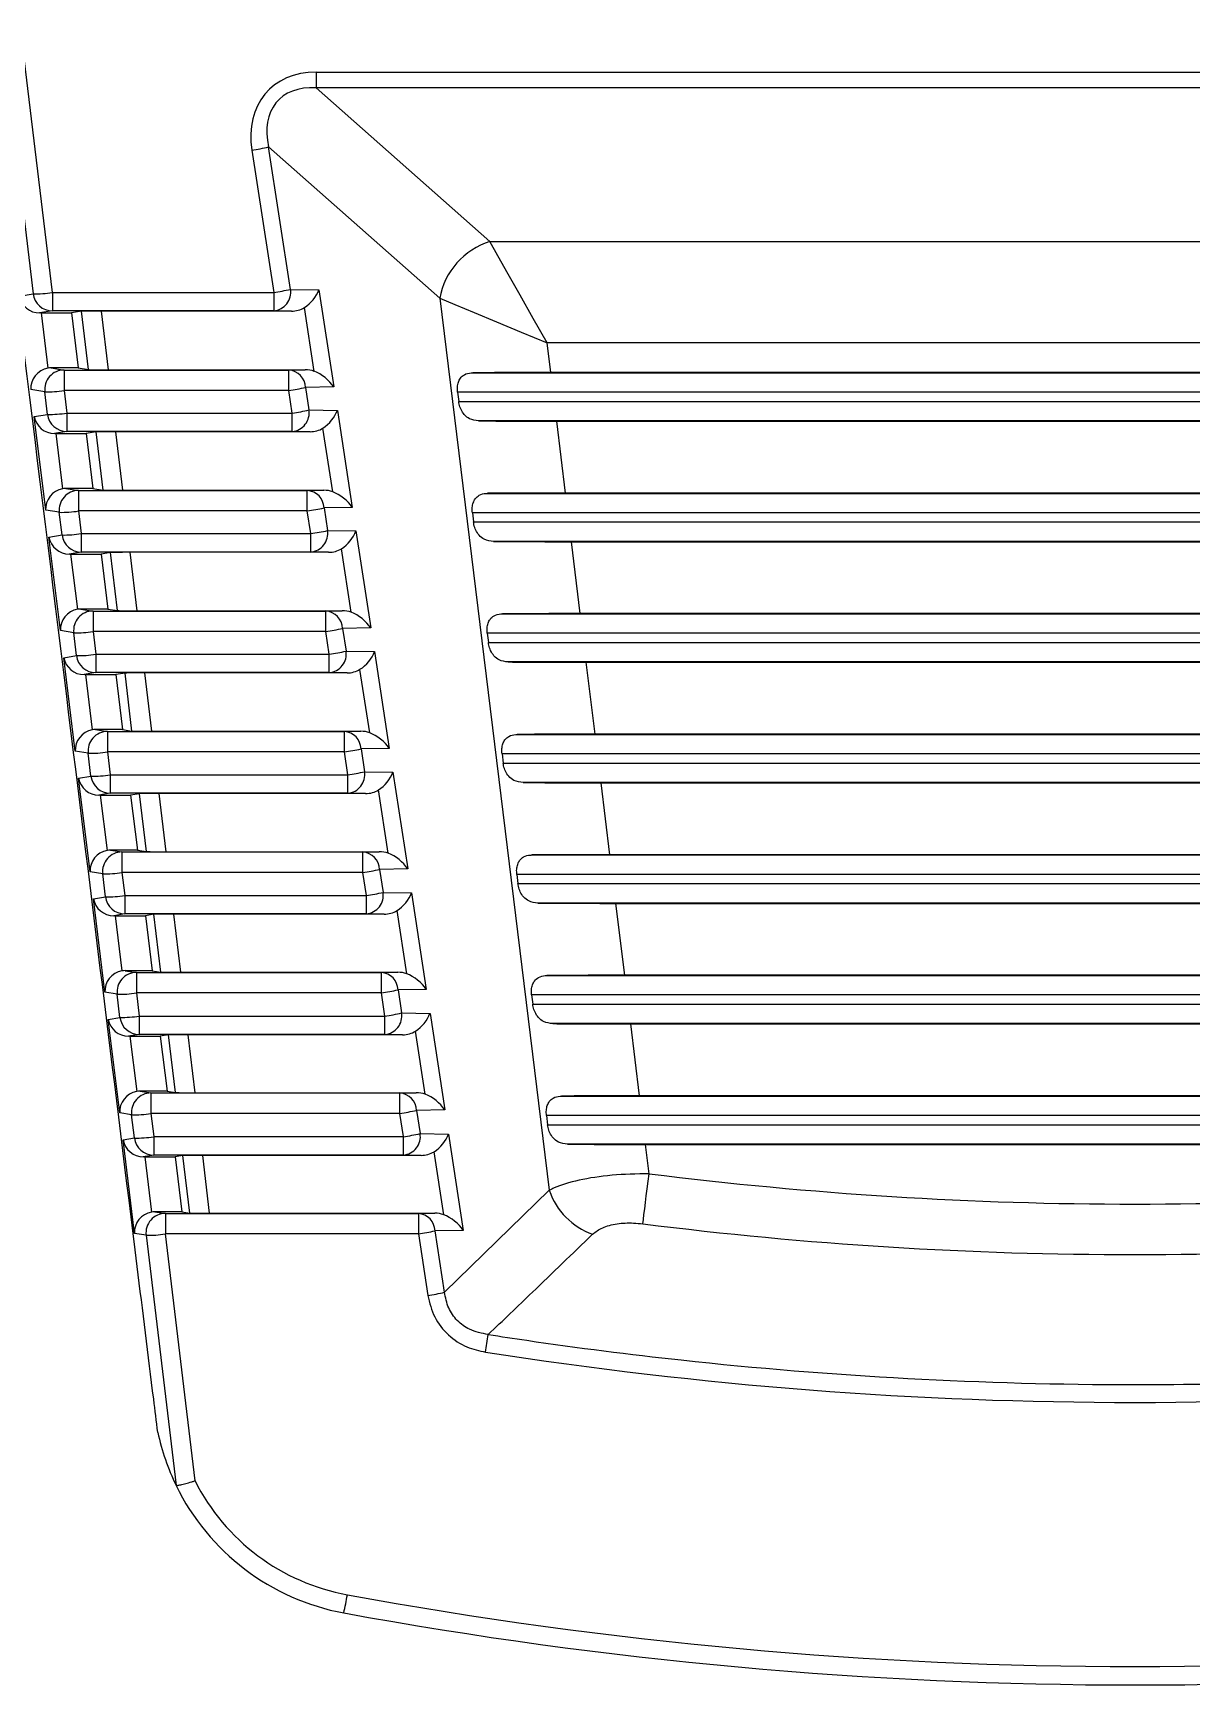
# Model space of a CAD drawing. Extents: x 17.1 to 113.1, y 3.8 to 84.5.
# Drawn here: x 53.393 to 53.989, y 30.821 to 31.671 of the extents above; entities that cross this region are included whole.
import ezdxf

# ---------------------------------------------------------------- set-up
doc = ezdxf.new("R2010")
doc.units = 0
doc.header["$MEASUREMENT"] = 0
doc.layers.add('OBJECT', color=7, linetype='CONTINUOUS')

msp = doc.modelspace()

# ---------------------------------------------------------------- linework, layer by layer
at = {"layer": 'OBJECT'}
for p, q in [((53.34424, 31.94553), (53.39327, 31.53699)), ((53.40318, 31.53768), (53.35412, 31.94648)), ((53.53876, 31.65098), (54.38069, 31.65098)), ((53.53876, 31.65098), (53.53876, 31.64285)), ((54.38069, 31.64285), (53.53876, 31.64285)), ((53.6281, 31.5638), (53.53876, 31.64285)), ((53.50576, 31.61089), (53.517, 31.53768)), ((53.52559, 31.53926), (53.51435, 31.61248)), ((53.51435, 31.61248), (53.60232, 31.53465)), ((53.6281, 31.5638), (54.29135, 31.5638)), ((53.40318, 31.53768), (53.517, 31.53768)), ((53.40318, 31.53768), (53.40318, 31.5282)), ((53.517, 31.53768), (53.517, 31.5282)), ((53.52559, 31.53926), (53.54019, 31.53904)), ((53.54019, 31.53904), (53.54786, 31.48905)), ((53.38624, 31.5358), (53.39327, 31.53699)), ((53.53779, 31.49709), (53.53275, 31.52992)), ((53.60232, 31.53465), (53.65865, 31.0759)), ((53.40318, 31.5282), (53.39666, 31.5271)), ((53.39736, 31.5271), (53.41299, 31.5271)), ((53.39736, 31.5271), (53.40085, 31.4987)), ((53.517, 31.5282), (53.40318, 31.5282)), ((53.41821, 31.52799), (53.41299, 31.5271)), ((53.41299, 31.5271), (53.41646, 31.49885)), ((53.42181, 31.49799), (53.41821, 31.52799)), ((53.52611, 31.52807), (53.4282, 31.52807)), ((53.4282, 31.52807), (53.43182, 31.4979)), ((53.52611, 31.52807), (53.517, 31.5282)), ((53.65936, 31.49648), (53.65747, 31.51184)), ((54.26198, 31.51184), (53.65747, 31.51184)), ((53.40258, 31.49885), (53.40923, 31.49778)), ((53.41646, 31.49885), (53.40258, 31.49885)), ((53.40923, 31.49778), (53.40923, 31.48725)), ((53.40923, 31.49778), (53.52474, 31.49778)), ((53.41646, 31.49885), (53.42181, 31.49799)), ((53.43182, 31.4979), (53.5332, 31.4979)), ((53.52474, 31.49778), (53.5332, 31.4979)), ((53.52474, 31.48725), (53.52474, 31.49778)), ((53.61929, 31.49635), (54.30016, 31.49635)), ((54.2601, 31.49648), (53.65936, 31.49648)), ((53.39932, 31.48656), (53.39214, 31.48772)), ((53.40071, 31.47496), (53.39932, 31.48656)), ((53.52474, 31.48725), (53.40923, 31.48725)), ((53.40923, 31.48725), (53.41062, 31.47565)), ((53.52652, 31.47565), (53.52474, 31.48725)), ((53.54786, 31.48905), (53.53333, 31.48883)), ((53.53333, 31.48883), (53.53511, 31.47723)), ((53.6115, 31.48635), (53.61208, 31.48161)), ((54.30795, 31.48635), (53.6115, 31.48635)), ((53.61208, 31.48161), (54.30737, 31.48161)), ((53.39385, 31.4738), (53.40071, 31.47496)), ((53.39975, 31.42572), (53.39385, 31.4738)), ((53.41062, 31.47565), (53.52652, 31.47565)), ((53.41062, 31.47565), (53.41062, 31.46618)), ((53.52652, 31.46618), (53.52652, 31.47565)), ((53.53511, 31.47723), (53.54971, 31.47701)), ((53.54971, 31.47701), (53.55737, 31.42708)), ((54.29713, 31.47161), (53.62233, 31.47161)), ((53.66697, 31.43448), (53.66243, 31.47148)), ((53.66243, 31.47148), (54.25703, 31.47148)), ((53.41062, 31.46618), (53.40427, 31.4651)), ((53.40498, 31.4651), (53.4206, 31.4651)), ((53.40498, 31.4651), (53.40846, 31.4367)), ((53.52652, 31.46618), (53.41062, 31.46618)), ((53.42566, 31.46596), (53.4206, 31.4651)), ((53.4206, 31.4651), (53.42407, 31.43685)), ((53.42925, 31.43602), (53.42566, 31.46596)), ((53.53563, 31.46604), (53.43564, 31.46604)), ((53.43564, 31.46604), (53.43925, 31.43593)), ((53.53563, 31.46604), (53.52652, 31.46618)), ((53.5473, 31.43512), (53.54227, 31.46789)), ((53.4102, 31.43685), (53.41667, 31.43581)), ((53.42407, 31.43685), (53.4102, 31.43685)), ((53.41667, 31.43581), (53.41667, 31.42528)), ((53.41667, 31.43581), (53.53425, 31.43581)), ((53.42407, 31.43685), (53.42925, 31.43602)), ((53.43925, 31.43593), (53.54271, 31.43593)), ((53.53425, 31.43581), (53.54271, 31.43593)), ((53.53425, 31.42528), (53.53425, 31.43581)), ((53.55737, 31.42708), (53.54285, 31.42686)), ((53.6269, 31.43435), (54.29255, 31.43435)), ((54.25248, 31.43448), (53.66697, 31.43448)), ((53.40675, 31.42459), (53.39975, 31.42572)), ((53.40815, 31.41293), (53.40675, 31.42459)), ((53.53425, 31.42528), (53.41667, 31.42528)), ((53.41667, 31.42528), (53.41807, 31.41362)), ((53.53604, 31.41362), (53.53425, 31.42528)), ((53.54285, 31.42686), (53.54464, 31.4152)), ((53.61911, 31.42435), (53.61969, 31.41961)), ((54.30034, 31.42435), (53.61911, 31.42435)), ((53.61969, 31.41961), (54.29976, 31.41961)), ((53.40146, 31.4118), (53.40815, 31.41293)), ((53.40736, 31.36372), (53.40146, 31.4118)), ((53.41807, 31.41362), (53.53604, 31.41362)), ((53.41807, 31.41362), (53.41807, 31.40415)), ((53.53604, 31.40415), (53.53604, 31.41362)), ((53.54464, 31.4152), (53.55923, 31.41498)), ((53.55923, 31.41498), (53.56689, 31.36511)), ((53.41807, 31.40415), (53.41188, 31.4031)), ((53.41259, 31.4031), (53.42822, 31.4031)), ((53.41259, 31.4031), (53.41608, 31.3747)), ((53.53604, 31.40415), (53.41807, 31.40415)), ((53.4331, 31.40393), (53.42822, 31.4031)), ((53.42822, 31.4031), (53.43169, 31.37485)), ((53.43669, 31.37404), (53.4331, 31.40393)), ((53.54516, 31.40401), (53.44308, 31.40401)), ((53.44308, 31.40401), (53.44669, 31.37396)), ((53.54516, 31.40401), (53.53604, 31.40415)), ((53.55681, 31.37315), (53.55179, 31.40586)), ((54.28951, 31.40961), (53.62994, 31.40961)), ((53.67458, 31.37248), (53.67004, 31.40948)), ((53.67004, 31.40948), (54.24941, 31.40948)), ((53.41781, 31.37485), (53.4241, 31.37383)), ((53.43169, 31.37485), (53.41781, 31.37485)), ((53.4241, 31.37383), (53.4241, 31.36331)), ((53.4241, 31.37383), (53.54376, 31.37383)), ((53.43169, 31.37485), (53.43669, 31.37404)), ((53.44669, 31.37396), (53.55222, 31.37396)), ((53.54376, 31.37383), (53.55222, 31.37396)), ((53.54376, 31.36331), (53.54376, 31.37383)), ((53.63451, 31.37235), (54.28494, 31.37235)), ((54.24487, 31.37248), (53.67458, 31.37248)), ((53.41419, 31.36262), (53.40736, 31.36372)), ((53.4156, 31.3509), (53.41419, 31.36262)), ((53.54376, 31.36331), (53.4241, 31.36331)), ((53.4241, 31.36331), (53.42551, 31.35159)), ((53.54556, 31.35159), (53.54376, 31.36331)), ((53.56689, 31.36511), (53.55236, 31.36489)), ((53.55236, 31.36489), (53.55416, 31.35317)), ((53.62673, 31.36235), (53.62731, 31.35761)), ((54.29273, 31.36235), (53.62673, 31.36235)), ((53.40907, 31.3498), (53.4156, 31.3509)), ((53.42551, 31.35159), (53.54556, 31.35159)), ((53.42551, 31.35159), (53.42551, 31.34212)), ((53.54556, 31.34212), (53.54556, 31.35159)), ((53.55416, 31.35317), (53.56875, 31.35296)), ((53.56875, 31.35296), (53.5764, 31.30314)), ((53.62731, 31.35761), (54.29215, 31.35761)), ((53.41498, 31.30172), (53.40907, 31.3498)), ((53.42551, 31.34212), (53.4195, 31.3411)), ((53.54556, 31.34212), (53.42551, 31.34212)), ((53.55468, 31.34198), (53.54556, 31.34212)), ((53.56633, 31.31118), (53.56131, 31.34383)), ((54.2819, 31.34761), (53.63755, 31.34761)), ((53.68219, 31.31048), (53.67765, 31.34748)), ((53.67765, 31.34748), (54.2418, 31.34748)), ((53.4202, 31.3411), (53.43583, 31.3411)), ((53.4202, 31.3411), (53.42369, 31.3127)), ((53.44054, 31.3419), (53.43583, 31.3411)), ((53.43583, 31.3411), (53.4393, 31.31285)), ((53.44412, 31.31207), (53.44054, 31.3419)), ((53.55468, 31.34198), (53.45053, 31.34198)), ((53.45053, 31.34198), (53.45413, 31.31199)), ((53.42542, 31.31285), (53.43154, 31.31186)), ((53.4393, 31.31285), (53.42542, 31.31285)), ((53.43154, 31.31186), (53.43154, 31.30134)), ((53.43154, 31.31186), (53.55328, 31.31186)), ((53.4393, 31.31285), (53.44412, 31.31207)), ((53.45413, 31.31199), (53.56174, 31.31199)), ((53.55328, 31.31186), (53.56174, 31.31199)), ((53.55328, 31.30134), (53.55328, 31.31186)), ((53.64213, 31.31035), (54.27733, 31.31035)), ((54.23726, 31.31048), (53.68219, 31.31048)), ((53.42163, 31.30065), (53.41498, 31.30172)), ((53.42304, 31.28887), (53.42163, 31.30065)), ((53.55328, 31.30134), (53.43154, 31.30134)), ((53.43154, 31.30134), (53.43295, 31.28956)), ((53.55508, 31.28956), (53.55328, 31.30134)), ((53.5764, 31.30314), (53.56187, 31.30292)), ((53.56187, 31.30292), (53.56368, 31.29115)), ((53.63434, 31.30035), (53.63492, 31.29561)), ((54.28512, 31.30035), (53.63434, 31.30035)), ((53.56368, 31.29115), (53.57827, 31.29093)), ((53.63492, 31.29561), (54.28453, 31.29561)), ((53.41669, 31.2878), (53.42304, 31.28887)), ((53.42259, 31.23972), (53.41669, 31.2878)), ((53.43295, 31.28956), (53.55508, 31.28956)), ((53.43295, 31.28956), (53.43295, 31.28009)), ((53.55508, 31.28009), (53.55508, 31.28956)), ((53.57827, 31.29093), (53.58591, 31.24117)), ((54.27429, 31.28561), (53.64516, 31.28561)), ((53.68981, 31.24848), (53.68526, 31.28548)), ((53.68526, 31.28548), (54.23419, 31.28548)), ((53.43295, 31.28009), (53.42711, 31.2791)), ((53.42782, 31.2791), (53.44344, 31.2791)), ((53.42782, 31.2791), (53.4313, 31.2507)), ((53.55508, 31.28009), (53.43295, 31.28009)), ((53.44799, 31.27987), (53.44344, 31.2791)), ((53.44344, 31.2791), (53.44691, 31.25085)), ((53.45156, 31.2501), (53.44799, 31.27987)), ((53.5642, 31.27995), (53.45797, 31.27995)), ((53.45797, 31.27995), (53.46156, 31.25002)), ((53.5642, 31.27995), (53.55508, 31.28009)), ((53.57584, 31.24921), (53.57084, 31.2818)), ((53.43304, 31.25085), (53.43898, 31.24989)), ((53.44691, 31.25085), (53.43304, 31.25085)), ((53.43898, 31.24989), (53.43898, 31.23937)), ((53.43898, 31.24989), (53.56279, 31.24989)), ((53.44691, 31.25085), (53.45156, 31.2501)), ((53.46156, 31.25002), (53.57125, 31.25002)), ((53.56279, 31.24989), (53.57125, 31.25002)), ((53.56279, 31.23937), (53.56279, 31.24989)), ((53.58591, 31.24117), (53.57138, 31.24095)), ((53.57138, 31.24095), (53.5732, 31.22912)), ((53.64974, 31.24835), (54.26971, 31.24835)), ((54.22965, 31.24848), (53.68981, 31.24848)), ((53.42906, 31.23868), (53.42259, 31.23972)), ((53.43048, 31.22684), (53.42906, 31.23868)), ((53.56279, 31.23937), (53.43898, 31.23937)), ((53.43898, 31.23937), (53.44039, 31.22753)), ((53.5646, 31.22753), (53.56279, 31.23937)), ((53.64195, 31.23835), (53.64253, 31.23361)), ((54.2775, 31.23835), (53.64195, 31.23835)), ((53.64253, 31.23361), (54.27692, 31.23361)), ((53.4243, 31.2258), (53.43048, 31.22684)), ((53.4302, 31.17772), (53.4243, 31.2258)), ((53.44039, 31.22753), (53.5646, 31.22753)), ((53.44039, 31.22753), (53.44039, 31.21806)), ((53.5646, 31.21806), (53.5646, 31.22753)), ((53.5732, 31.22912), (53.5878, 31.2289)), ((53.5878, 31.2289), (53.59543, 31.17919)), ((54.26668, 31.22361), (53.65278, 31.22361)), ((53.69742, 31.18648), (53.69288, 31.22348)), ((53.69288, 31.22348), (54.22658, 31.22348)), ((53.44039, 31.21806), (53.43472, 31.2171)), ((53.43543, 31.2171), (53.45105, 31.2171)), ((53.43543, 31.2171), (53.43892, 31.1887)), ((53.5646, 31.21806), (53.44039, 31.21806)), ((53.45543, 31.21784), (53.45105, 31.2171)), ((53.45105, 31.2171), (53.45452, 31.18885)), ((53.45899, 31.18813), (53.45543, 31.21784)), ((53.57372, 31.21793), (53.46541, 31.21793)), ((53.46541, 31.21793), (53.469, 31.18805)), ((53.57372, 31.21793), (53.5646, 31.21806)), ((53.58535, 31.18723), (53.58036, 31.21977)), ((53.44065, 31.18885), (53.44641, 31.18792)), ((53.45452, 31.18885), (53.44065, 31.18885)), ((53.44641, 31.18792), (53.44641, 31.17739)), ((53.44641, 31.18792), (53.5723, 31.18792)), ((53.45452, 31.18885), (53.45899, 31.18813)), ((53.469, 31.18805), (53.58076, 31.18805)), ((53.5723, 31.18792), (53.58076, 31.18805)), ((53.5723, 31.17739), (53.5723, 31.18792)), ((53.65735, 31.18635), (54.2621, 31.18635)), ((54.22203, 31.18648), (53.69742, 31.18648)), ((53.4365, 31.1767), (53.4302, 31.17772)), ((53.43793, 31.16482), (53.4365, 31.1767)), ((53.5723, 31.17739), (53.44641, 31.17739)), ((53.44641, 31.17739), (53.44784, 31.16551)), ((53.57413, 31.16551), (53.5723, 31.17739)), ((53.59543, 31.17919), (53.5809, 31.17898)), ((53.5809, 31.17898), (53.58272, 31.16709)), ((53.64956, 31.17635), (53.65015, 31.17161)), ((54.26989, 31.17635), (53.64956, 31.17635)), ((53.43191, 31.1638), (53.43793, 31.16482)), ((53.43781, 31.11572), (53.43191, 31.1638)), ((53.44784, 31.16551), (53.57413, 31.16551)), ((53.44784, 31.16551), (53.44784, 31.15603)), ((53.57413, 31.15603), (53.57413, 31.16551)), ((53.58272, 31.16709), (53.59732, 31.16687)), ((53.59732, 31.16687), (53.60494, 31.11722)), ((53.65015, 31.17161), (54.26931, 31.17161)), ((53.44784, 31.15603), (53.44233, 31.1551)), ((53.44304, 31.1551), (53.45867, 31.1551)), ((53.44304, 31.1551), (53.44653, 31.1267)), ((53.57413, 31.15603), (53.44784, 31.15603)), ((53.46287, 31.15581), (53.45867, 31.1551)), ((53.45867, 31.1551), (53.46214, 31.12685)), ((53.46643, 31.12616), (53.46287, 31.15581)), ((53.58324, 31.1559), (53.47286, 31.1559)), ((53.47286, 31.1559), (53.47644, 31.12608)), ((53.58324, 31.1559), (53.57413, 31.15603)), ((53.59486, 31.12526), (53.58988, 31.15775)), ((54.25906, 31.16161), (53.66039, 31.16161)), ((53.70503, 31.12448), (53.70049, 31.16148)), ((53.70049, 31.16148), (54.21896, 31.16148)), ((53.44826, 31.12685), (53.45385, 31.12595)), ((53.46214, 31.12685), (53.44826, 31.12685)), ((53.45385, 31.12595), (53.45385, 31.11542)), ((53.45385, 31.12595), (53.58181, 31.12595)), ((53.46214, 31.12685), (53.46643, 31.12616)), ((53.47644, 31.12608), (53.59027, 31.12608)), ((53.58181, 31.12595), (53.59027, 31.12608)), ((53.58181, 31.11542), (53.58181, 31.12595)), ((53.66496, 31.12435), (54.25449, 31.12435)), ((54.21442, 31.12448), (53.70503, 31.12448)), ((53.44394, 31.11473), (53.43781, 31.11572)), ((53.44537, 31.10279), (53.44394, 31.11473)), ((53.58181, 31.11542), (53.45385, 31.11542)), ((53.45385, 31.11542), (53.45528, 31.10348)), ((53.58365, 31.10348), (53.58181, 31.11542)), ((53.60494, 31.11722), (53.59041, 31.117)), ((53.59041, 31.117), (53.59224, 31.10506)), ((53.65718, 31.11435), (53.65776, 31.10961)), ((54.26228, 31.11435), (53.65718, 31.11435)), ((53.59224, 31.10506), (53.60684, 31.10484)), ((53.60684, 31.10484), (53.61445, 31.05525)), ((53.65776, 31.10961), (54.2617, 31.10961)), ((53.43952, 31.1018), (53.44537, 31.10279)), ((53.44543, 31.05372), (53.43952, 31.1018)), ((53.45528, 31.10348), (53.58365, 31.10348)), ((53.45528, 31.10348), (53.45528, 31.094)), ((53.58365, 31.094), (53.58365, 31.10348)), ((53.60438, 31.06329), (53.5994, 31.09572)), ((54.25145, 31.09961), (53.668, 31.09961)), ((53.70995, 31.08444), (53.7081, 31.09948)), ((53.7081, 31.09948), (54.21135, 31.09948)), ((53.45528, 31.094), (53.44995, 31.0931)), ((53.45065, 31.0931), (53.46628, 31.0931)), ((53.45065, 31.0931), (53.45414, 31.0647)), ((53.58365, 31.094), (53.45528, 31.094)), ((53.47032, 31.09379), (53.46628, 31.0931)), ((53.46628, 31.0931), (53.46975, 31.06485)), ((53.47387, 31.06419), (53.47032, 31.09379)), ((53.59276, 31.09387), (53.4803, 31.09387)), ((53.4803, 31.09387), (53.48387, 31.0641)), ((53.59276, 31.09387), (53.58365, 31.094)), ((53.65865, 31.0759), (53.60477, 31.02343)), ((53.45587, 31.06485), (53.46128, 31.06398)), ((53.46975, 31.06485), (53.45587, 31.06485)), ((53.46128, 31.06398), (53.59133, 31.06398)), ((53.46128, 31.06398), (53.46128, 31.05345)), ((53.46975, 31.06485), (53.47387, 31.06419)), ((53.48387, 31.0641), (53.59979, 31.0641)), ((53.59133, 31.06398), (53.59979, 31.0641)), ((53.59133, 31.06398), (53.59133, 31.05345)), ((53.45137, 31.05276), (53.44543, 31.05372)), ((53.47652, 30.92646), (53.46128, 31.05345)), ((53.59133, 31.05345), (53.46128, 31.05345)), ((53.59133, 31.05345), (53.59618, 31.02185)), ((53.61445, 31.05525), (53.59992, 31.05503)), ((53.60477, 31.02343), (53.59992, 31.05503)), ((53.45137, 31.05276), (53.46681, 30.92408)), ((53.46681, 30.92408), (53.46679, 30.92411))]:
    msp.add_line(p, q, dxfattribs=at)
at = {"layer": 'OBJECT', "flags": 128}
for points in [[(53.65747, 31.51184), (53.65042, 31.52431), (53.64368, 31.53624), (53.63754, 31.54711), (53.63227, 31.55643), (53.6281, 31.5638)], [(53.60232, 31.53465), (53.61014, 31.53142), (53.62004, 31.52732), (53.63157, 31.52255), (53.64423, 31.51732), (53.65747, 31.51184)], [(53.70671, 31.05866), (53.70698, 31.06082), (53.7073, 31.06339), (53.70767, 31.06632), (53.70808, 31.06955), (53.70852, 31.07305), (53.70898, 31.07673), (53.70946, 31.08055), (53.70995, 31.08444)]]:
    msp.add_lwpolyline(points, dxfattribs=at)
at = {"layer": 'OBJECT'}
for centre, radius, start, end in [((53.48958, 31.72287), 0.11314, 278.21997, 282.64711), ((53.63916, 31.52803), 0.03744, 107.18263, 169.81736), ((53.3945, 31.59077), 0.0538, 268.68343, 279.27982), ((53.50077, 31.64993), 0.11342, 278.22535, 282.64181), ((53.51611, 31.53777), 0.0096, 275.31327, 8.95408), ((53.40319, 31.5382), 0.01, 186.97657, 269.9391), ((53.40924, 31.48778), 0.01, 90.07861, 186.99038), ((53.52406, 31.48852), 0.00928, 1.91807, 85.80533), ((53.40056, 31.54026), 0.05371, 268.67441, 279.28884), ((53.50851, 31.5995), 0.11342, 278.22528, 282.6418), ((53.40196, 31.52863), 0.05369, 268.66915, 279.28736), ((53.41063, 31.47617), 0.01, 186.97468, 269.9372), ((53.51024, 31.58819), 0.11372, 278.23115, 282.63593), ((53.52563, 31.47574), 0.0096, 275.31334, 8.95377), ((53.41668, 31.42581), 0.01, 90.07558, 186.99043), ((53.53357, 31.42655), 0.00928, 1.91231, 85.81085), ((53.408, 31.47828), 0.05371, 268.67441, 279.28884), ((53.51799, 31.53778), 0.11367, 278.22646, 282.63314), ((53.4094, 31.46663), 0.05371, 268.67441, 279.28884), ((53.41808, 31.41414), 0.01, 186.97653, 269.93534), ((53.51977, 31.52612), 0.11367, 278.22655, 282.63296), ((53.53515, 31.41371), 0.0096, 275.31665, 8.95046), ((53.42412, 31.36383), 0.01, 90.07723, 186.98878), ((53.54308, 31.36458), 0.00928, 1.91807, 85.80533), ((53.41544, 31.41629), 0.05369, 268.66915, 279.28736), ((53.52754, 31.47556), 0.11342, 278.22537, 282.64171), ((53.41684, 31.4046), 0.05371, 268.67441, 279.28884), ((53.42552, 31.35212), 0.01, 186.97669, 269.93898), ((53.52934, 31.46384), 0.11342, 278.22528, 282.6418), ((53.54467, 31.35168), 0.0096, 275.31334, 8.95377), ((53.43155, 31.30186), 0.01, 90.08169, 186.98751), ((53.5526, 31.30261), 0.00928, 1.91807, 85.80533), ((53.42287, 31.35434), 0.05371, 268.67442, 279.28886), ((53.53705, 31.41359), 0.11342, 278.22528, 282.6418), ((53.53886, 31.40182), 0.11342, 278.22544, 282.64163), ((53.55419, 31.28965), 0.0096, 275.31347, 8.95364), ((53.42428, 31.34266), 0.0538, 268.68343, 279.27982), ((53.43296, 31.29009), 0.01, 186.97669, 269.93898), ((53.43899, 31.23989), 0.01, 90.07559, 186.99064), ((53.56211, 31.24064), 0.00928, 1.91239, 85.81101), ((53.54652, 31.35186), 0.11366, 278.22632, 282.63319), ((53.43031, 31.29227), 0.0536, 268.66402, 279.29926), ((53.43173, 31.28052), 0.05369, 268.66915, 279.28736), ((53.44041, 31.22806), 0.01, 186.9749, 269.93698), ((53.54832, 31.34008), 0.11371, 278.23106, 282.63602), ((53.56371, 31.22762), 0.0096, 275.31334, 8.95377), ((53.44643, 31.17792), 0.01, 90.07762, 186.99158), ((53.57162, 31.17867), 0.00928, 1.91807, 85.80533), ((53.43774, 31.23049), 0.0538, 268.68343, 279.27985), ((53.55607, 31.28965), 0.11342, 278.22544, 282.64163), ((53.43917, 31.21851), 0.05371, 268.67442, 279.28886), ((53.44785, 31.16603), 0.01, 186.97632, 269.93534), ((53.55786, 31.27801), 0.11367, 278.22655, 282.63296), ((53.57324, 31.16559), 0.0096, 275.31665, 8.95046), ((53.45386, 31.11595), 0.01, 90.08169, 186.98751), ((53.58113, 31.11669), 0.00928, 1.92034, 85.80306), ((53.44518, 31.16843), 0.05371, 268.67435, 279.28893), ((53.56564, 31.22741), 0.11315, 278.22003, 282.64705), ((53.56747, 31.21546), 0.11315, 278.22003, 282.64705), ((53.58276, 31.10357), 0.0096, 275.31334, 8.95377), ((53.44661, 31.15648), 0.05371, 268.67442, 279.28886), ((53.45529, 31.104), 0.01, 186.97657, 269.93889), ((53.95973, 33.07148), 2.00268, 262.8353, 277.1647), ((53.69279, 31.0873), 0.036, 198.46255, 250.67066), ((53.4613, 31.05398), 0.01, 90.07559, 186.99064), ((53.59065, 31.05472), 0.00928, 1.91239, 85.81101), ((53.45262, 31.10644), 0.05369, 268.66911, 279.28743), ((53.57505, 31.16599), 0.11371, 278.231, 282.63608), ((53.95973, 33.07148), 2.02866, 262.8353, 277.1647), ((53.57995, 31.1341), 0.11342, 278.22528, 282.6418), ((52.88814, 31.10891), 0.74684, 351.04387, 351.74824), ((53.57472, 30.97656), 0.12, 192.10705, 205.92184), ((53.57472, 30.97604), 0.11, 206.78627, 259.58626), ((53.57472, 30.97656), 0.12, 205.92184, 259.58626), ((53.31464, 30.90966), 0.2438, 347.89592, 350.12435), ((53.95973, 33.07095), 2.24, 259.58626, 280.41374), ((53.95973, 33.07148), 2.25, 259.58626, 280.41374)]:
    msp.add_arc(centre, radius, start, end, dxfattribs=at)
for centre, major_axis, ratio, start_param, end_param in [((53.55345, 31.60334), (0.03951, -0.03792), 0.729911, 2.491467, 3.902993), ((53.55345, 31.60387), (0.03434, -0.03241), 0.634863, 2.486313, 3.897839), ((53.53159, 31.53799), (0.00769, 0.00883), 0.591833, 4.240523, 5.294934), ((53.39615, 31.53702), (0.00821, -0.00613), 0.948914, 3.930724, 5.379061), ((53.52575, 31.53807), (0.01153, -0.0012), 0.861198, 4.83308, 5.450813), ((53.39738, 31.52702), (0.01008, 0), 0.008662, 1.57186, 1.64196), ((53.42827, 31.52798), (0.01007, 0), 0.00868, 1.578121, 3.090203), ((53.40205, 31.48894), (0.00734, 0.00707), 0.946913, 0.952763, 2.471199), ((53.40259, 31.48885), (-0.00989, 0.0016), 0.998514, 4.873219, 5.047119), ((53.43187, 31.49799), (0.01007, 0), 0.008673, 3.195065, 4.707147), ((53.53345, 31.48791), (0.01154, -0.00087), 0.862782, 1.251345, 1.657606), ((53.53927, 31.488), (0.00979, -0.00828), 0.557988, 1.093963, 2.148375), ((53.65942, 31.49596), (0.06045, 0), 0.008662, 1.57186, 2.29679), ((53.40376, 31.47502), (0.00821, -0.00613), 0.948914, 3.930724, 5.379061), ((53.54111, 31.47596), (0.00769, 0.00883), 0.591833, 4.240523, 5.294934), ((53.66236, 31.472), (0.06045, 0), 0.008662, 3.988522, 4.713453), ((53.40499, 31.46502), (0.01008, 0), 0.008662, 1.57186, 1.64196), ((53.43571, 31.46595), (0.01007, 0), 0.00868, 1.578121, 3.090203), ((53.53528, 31.47604), (0.01153, -0.0012), 0.861198, 4.83308, 5.450813), ((53.40966, 31.42694), (0.00734, 0.00707), 0.946913, 0.952763, 2.471199), ((53.4102, 31.42685), (-0.00989, 0.0016), 0.998514, 4.873219, 5.047119), ((53.43931, 31.43602), (0.01007, 0), 0.008673, 3.195065, 4.707147), ((53.54297, 31.42594), (0.01154, -0.00087), 0.862782, 1.251345, 1.657606), ((53.54878, 31.42602), (0.00979, -0.00828), 0.557988, 1.093963, 2.148375), ((53.66703, 31.43396), (0.06045, 0), 0.008662, 1.57186, 2.29679), ((53.41137, 31.41302), (0.00821, -0.00613), 0.948914, 3.930724, 5.379061), ((53.55064, 31.41393), (0.00769, 0.00883), 0.591833, 4.240523, 5.294934), ((53.4126, 31.40302), (0.01008, 0), 0.008662, 1.57186, 1.64196), ((53.44316, 31.40392), (0.01007, 0), 0.00868, 1.578121, 3.090203), ((53.5448, 31.41402), (0.01153, -0.0012), 0.861198, 4.83308, 5.450813), ((53.66997, 31.41), (0.06045, 0), 0.008662, 3.988522, 4.713453), ((53.41728, 31.36494), (0.00734, 0.00707), 0.946913, 0.952763, 2.471199), ((53.41781, 31.36485), (-0.00989, 0.0016), 0.998514, 4.873219, 5.047119), ((53.44674, 31.37405), (0.01007, 0), 0.008673, 3.195065, 4.707147), ((53.55248, 31.36397), (0.01154, -0.00087), 0.862782, 1.251345, 1.657606), ((53.55829, 31.36405), (0.00979, -0.00828), 0.557988, 1.093963, 2.148375), ((53.67465, 31.37196), (0.06045, 0), 0.008662, 1.57186, 2.29679), ((53.56016, 31.3519), (0.00769, 0.00883), 0.591833, 4.240523, 5.294934), ((53.41899, 31.35102), (0.00821, -0.00613), 0.948914, 3.930724, 5.379061), ((53.55432, 31.35199), (0.01153, -0.0012), 0.861198, 4.83308, 5.450813), ((53.67759, 31.348), (0.06045, 0), 0.008662, 3.988522, 4.713453), ((53.42021, 31.34102), (0.01008, 0), 0.008662, 1.57186, 1.64196), ((53.4506, 31.3419), (0.01007, 0), 0.00868, 1.578121, 3.090203), ((53.42489, 31.30294), (0.00734, 0.00707), 0.946913, 0.952763, 2.471199), ((53.42543, 31.30285), (-0.00989, 0.0016), 0.998514, 4.873219, 5.047119), ((53.45418, 31.31208), (0.01007, 0), 0.008673, 3.195065, 4.707147), ((53.56199, 31.30199), (0.01154, -0.00087), 0.862782, 1.251345, 1.657606), ((53.5678, 31.30208), (0.00979, -0.00828), 0.557988, 1.093963, 2.148375), ((53.68226, 31.30996), (0.06045, 0), 0.008662, 1.57186, 2.29679), ((53.4266, 31.28902), (0.00821, -0.00613), 0.948914, 3.930724, 5.379061), ((53.56968, 31.28987), (0.00769, 0.00883), 0.591833, 4.240523, 5.294934), ((53.6852, 31.286), (0.06045, 0), 0.008662, 3.988522, 4.713453), ((53.42783, 31.27902), (0.01008, 0), 0.008662, 1.57186, 1.64196), ((53.45804, 31.27987), (0.01007, 0), 0.00868, 1.578121, 3.090203), ((53.56384, 31.28996), (0.01153, -0.0012), 0.861198, 4.83308, 5.450813), ((53.4325, 31.24094), (0.00734, 0.00707), 0.946913, 0.952763, 2.471199), ((53.43304, 31.24085), (-0.00989, 0.0016), 0.998514, 4.873219, 5.047119), ((53.46162, 31.25011), (0.01007, 0), 0.008673, 3.195065, 4.707147), ((53.57151, 31.24002), (0.01154, -0.00087), 0.862782, 1.251345, 1.657606), ((53.57732, 31.24011), (0.00979, -0.00828), 0.557988, 1.093963, 2.148375), ((53.68987, 31.24796), (0.06045, 0), 0.008662, 1.57186, 2.29679), ((53.43421, 31.22702), (0.00821, -0.00613), 0.948914, 3.930724, 5.379061), ((53.5792, 31.22784), (0.00769, 0.00883), 0.591833, 4.240523, 5.294934), ((53.69281, 31.224), (0.06045, 0), 0.008662, 3.988522, 4.713453), ((53.43544, 31.21702), (0.01008, 0), 0.008662, 1.57186, 1.64196), ((53.46549, 31.21784), (0.01007, 0), 0.00868, 1.578121, 3.090203), ((53.57336, 31.22793), (0.01153, -0.0012), 0.861198, 4.83308, 5.450813), ((53.44011, 31.17894), (0.00734, 0.00707), 0.946913, 0.952763, 2.471199), ((53.44065, 31.17885), (-0.00989, 0.0016), 0.998514, 4.873219, 5.047119), ((53.46905, 31.18813), (0.01007, 0), 0.008673, 3.195065, 4.707147), ((53.58102, 31.17805), (0.01154, -0.00087), 0.862782, 1.251345, 1.657606), ((53.58683, 31.17814), (0.00979, -0.00828), 0.557988, 1.093963, 2.148375), ((53.69748, 31.18596), (0.06045, 0), 0.008662, 1.57186, 2.29679), ((53.44182, 31.16502), (0.00821, -0.00613), 0.948914, 3.930724, 5.379061), ((53.58872, 31.16581), (0.00769, 0.00883), 0.591833, 4.240523, 5.294934), ((53.44305, 31.15502), (0.01008, 0), 0.008662, 1.57186, 1.64196), ((53.47293, 31.15581), (0.01007, 0), 0.00868, 1.578121, 3.090203), ((53.58288, 31.1659), (0.01153, -0.0012), 0.861198, 4.83308, 5.450813), ((53.70043, 31.162), (0.06045, 0), 0.008662, 3.988522, 4.713453), ((53.44773, 31.11694), (0.00734, 0.00707), 0.946913, 0.952763, 2.471199), ((53.44827, 31.11685), (-0.00989, 0.0016), 0.998514, 4.873219, 5.047119), ((53.47649, 31.12616), (0.01007, 0), 0.008673, 3.195065, 4.707147), ((53.59053, 31.11608), (0.01154, -0.00087), 0.862782, 1.251345, 1.657606), ((53.59634, 31.11617), (0.00979, -0.00828), 0.557988, 1.093963, 2.148375), ((53.7051, 31.12396), (0.06045, 0), 0.008662, 1.57186, 2.29679), ((53.59824, 31.10379), (0.00769, 0.00883), 0.591833, 4.240523, 5.294934), ((53.44944, 31.10302), (0.00821, -0.00613), 0.948914, 3.930724, 5.379061), ((53.5924, 31.10387), (0.01153, -0.0012), 0.861198, 4.83308, 5.450813), ((53.70804, 31.1), (0.06045, 0), 0.008662, 3.988522, 4.713453), ((53.45066, 31.09302), (0.01008, 0), 0.008662, 1.57186, 1.64196), ((53.48037, 31.09378), (0.01007, 0), 0.00868, 1.578121, 3.090203), ((53.45534, 31.05494), (0.00734, 0.00707), 0.946913, 0.952763, 2.471199), ((53.45588, 31.05485), (-0.00989, 0.0016), 0.998514, 4.873219, 5.047119), ((53.48392, 31.06419), (0.01007, 0), 0.008673, 3.195065, 4.707147), ((53.60004, 31.05411), (0.01154, -0.00087), 0.862782, 1.251345, 1.657606), ((53.60585, 31.0542), (0.00979, -0.00828), 0.557988, 1.093963, 2.148375), ((53.95973, 33.13712), (0, 2.17033), 0.999535, 2.987078, 3.296107)]:
    msp.add_ellipse(centre, major_axis=major_axis, ratio=ratio, start_param=start_param, end_param=end_param, dxfattribs=at)
for points, knots in [([(53.45739, 30.9514), (53.45668, 30.95708), (53.45316, 30.98551), (53.43839, 31.10491), (53.40996, 31.33468), (53.38446, 31.54176), (53.37017, 31.65784)], [0, 0, 0, 0, 0.024147, 0.120738, 0.507103, 1, 1, 1, 1]), ([(53.6115, 31.48635), (53.61144, 31.48726), (53.61132, 31.48909), (53.61186, 31.4916), (53.61301, 31.49386), (53.61517, 31.49571), (53.61749, 31.4963), (53.61903, 31.49634), (53.61929, 31.49635)], [0, 0, 0, 0, 0.150343, 0.300689, 0.452229, 0.658972, 0.942861, 1, 1, 1, 1]), ([(53.62233, 31.47161), (53.6207, 31.4718), (53.618, 31.47212), (53.61501, 31.47449), (53.61324, 31.47721), (53.61237, 31.4797), (53.61215, 31.48116), (53.61208, 31.48161)], [0, 0, 0, 0, 0.345925, 0.577476, 0.767298, 0.927982, 1, 1, 1, 1]), ([(53.61911, 31.42435), (53.61905, 31.42526), (53.61893, 31.42709), (53.61947, 31.4296), (53.62063, 31.43186), (53.62279, 31.43371), (53.62511, 31.4343), (53.62664, 31.43434), (53.6269, 31.43435)], [0, 0, 0, 0, 0.1503437, 0.300691, 0.4522309, 0.6589756, 0.9428594, 1, 1, 1, 1]), ([(53.62994, 31.40961), (53.62832, 31.4098), (53.62561, 31.41012), (53.62262, 31.41249), (53.62085, 31.41521), (53.61999, 31.4177), (53.61976, 31.41916), (53.61969, 31.41961)], [0, 0, 0, 0, 0.345925, 0.577476, 0.767297, 0.927983, 1, 1, 1, 1]), ([(53.62673, 31.36235), (53.62667, 31.36326), (53.62655, 31.36509), (53.62708, 31.3676), (53.62824, 31.36986), (53.6304, 31.37171), (53.63272, 31.3723), (53.63426, 31.37234), (53.63451, 31.37235)], [0, 0, 0, 0, 0.150344, 0.300691, 0.452232, 0.658977, 0.942861, 1, 1, 1, 1]), ([(53.63755, 31.34761), (53.63593, 31.3478), (53.63322, 31.34812), (53.63023, 31.35049), (53.62846, 31.35321), (53.6276, 31.3557), (53.62738, 31.35716), (53.62731, 31.35761)], [0, 0, 0, 0, 0.345939, 0.577497, 0.767322, 0.928011, 1, 1, 1, 1]), ([(53.63434, 31.30035), (53.63428, 31.30126), (53.63416, 31.30309), (53.6347, 31.3056), (53.63585, 31.30786), (53.63801, 31.30971), (53.64033, 31.3103), (53.64187, 31.31034), (53.64213, 31.31035)], [0, 0, 0, 0, 0.150344, 0.300691, 0.452232, 0.658977, 0.942861, 1, 1, 1, 1]), ([(53.64516, 31.28561), (53.64354, 31.2858), (53.64083, 31.28612), (53.63785, 31.28849), (53.63608, 31.29121), (53.63521, 31.2937), (53.63499, 31.29516), (53.63492, 31.29561)], [0, 0, 0, 0, 0.345939, 0.577497, 0.767322, 0.928011, 1, 1, 1, 1]), ([(53.64195, 31.23835), (53.64189, 31.23926), (53.64177, 31.24109), (53.64231, 31.2436), (53.64346, 31.24586), (53.64562, 31.24771), (53.64794, 31.2483), (53.64948, 31.24834), (53.64974, 31.24835)], [0, 0, 0, 0, 0.1503439, 0.3006914, 0.4522316, 0.6589765, 0.9428594, 1, 1, 1, 1]), ([(53.65278, 31.22361), (53.65115, 31.2238), (53.64845, 31.22412), (53.64546, 31.22649), (53.64369, 31.22921), (53.64282, 31.2317), (53.6426, 31.23316), (53.64253, 31.23361)], [0, 0, 0, 0, 0.345936, 0.577477, 0.767324, 0.928012, 1, 1, 1, 1]), ([(53.64956, 31.17635), (53.6495, 31.17726), (53.64938, 31.17909), (53.64992, 31.1816), (53.65108, 31.18386), (53.65324, 31.18571), (53.65556, 31.1863), (53.65709, 31.18634), (53.65735, 31.18635)], [0, 0, 0, 0, 0.1503439, 0.3006914, 0.4522315, 0.6589759, 0.9428601, 1, 1, 1, 1]), ([(53.66039, 31.16161), (53.65877, 31.1618), (53.65606, 31.16212), (53.65307, 31.16449), (53.6513, 31.16721), (53.65044, 31.1697), (53.65021, 31.17116), (53.65015, 31.17161)], [0, 0, 0, 0, 0.345936, 0.577477, 0.767324, 0.928012, 1, 1, 1, 1]), ([(53.65718, 31.11435), (53.65712, 31.11526), (53.657, 31.11709), (53.65754, 31.1196), (53.65869, 31.12186), (53.66085, 31.12371), (53.66317, 31.1243), (53.66471, 31.12434), (53.66496, 31.12435)], [0, 0, 0, 0, 0.150344, 0.300691, 0.452231, 0.658976, 0.94286, 1, 1, 1, 1]), ([(53.668, 31.09961), (53.66638, 31.0998), (53.66367, 31.10012), (53.66068, 31.10249), (53.65891, 31.10521), (53.65805, 31.1077), (53.65783, 31.10916), (53.65776, 31.10961)], [0, 0, 0, 0, 0.3459364, 0.5774774, 0.7673236, 0.9280117, 1, 1, 1, 1]), ([(53.70995, 31.08444), (53.70347, 31.08429), (53.69052, 31.08398), (53.67334, 31.08129), (53.66339, 31.07827), (53.65946, 31.07631), (53.65865, 31.0759)], [0, 0, 0, 0, 0.307398, 0.614923, 0.920648, 1, 1, 1, 1]), ([(53.62724, 31.00172), (53.63481, 31.00894), (53.65272, 31.02603), (53.67057, 31.04334), (53.68088, 31.05333)], [0, 0, 0, 0, 0.422663, 1, 1, 1, 1]), ([(53.68088, 31.05333), (53.68244, 31.05453), (53.68558, 31.05693), (53.69321, 31.05889), (53.70063, 31.05927), (53.70513, 31.05882), (53.70671, 31.05866)], [0, 0, 0, 0, 0.288936, 0.578768, 0.851943, 1, 1, 1, 1]), ([(53.59618, 31.02185), (53.59711, 31.01804), (53.59899, 31.01041), (53.60636, 31.00115), (53.61569, 30.99497), (53.62261, 30.99339), (53.62587, 30.99264)], [0, 0, 0, 0, 0.261885, 0.524406, 0.776422, 1, 1, 1, 1]), ([(53.62724, 31.00172), (53.62394, 31.00236), (53.61806, 31.0035), (53.61105, 31.00868), (53.60634, 31.01535), (53.60531, 31.02068), (53.60477, 31.02343)], [0, 0, 0, 0, 0.295332, 0.524714, 0.754462, 1, 1, 1, 1]), ([(53.62724, 31.00172), (53.63383, 31.00071), (53.66679, 30.99568), (53.77715, 30.98169), (53.8885, 30.97559), (53.99973, 30.97614), (54.111, 30.97885), (54.21485, 30.99196), (54.29221, 31.00172)], [0, 0, 0, 0, 0.029967, 0.149857, 0.5, 0.529967, 0.649857, 1, 1, 1, 1]), ([(53.46681, 30.92408), (53.46698, 30.92407), (53.46732, 30.92405), (53.46913, 30.92443), (53.47168, 30.92507), (53.47424, 30.92579), (53.47589, 30.92627), (53.47645, 30.92644), (53.47652, 30.92646)], [0, 0, 0, 0, 0.219279, 0.438505, 0.659235, 0.882985, 0.985836, 1, 1, 1, 1])]:
    msp.add_open_spline(points, degree=3, knots=knots, dxfattribs=at)

doc.saveas('drawing.dxf')
